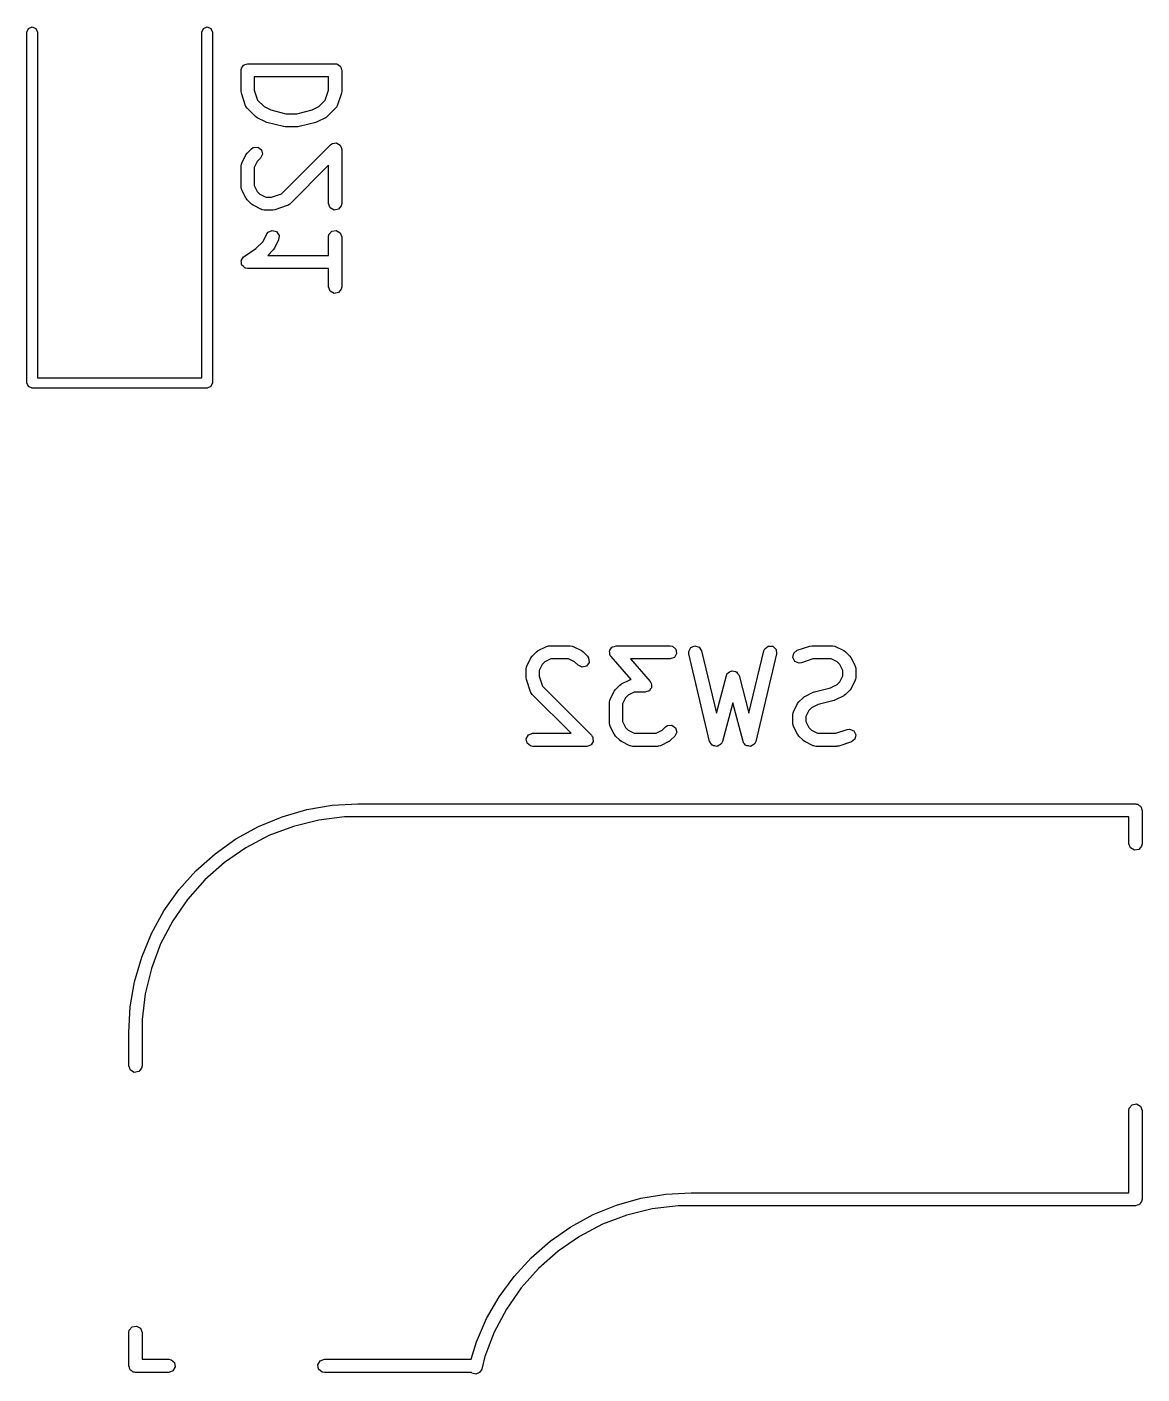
# Model space of a CAD drawing. Extents: x 32 to 254, y -135 to -26.
# Drawn here: x 60.27 to 73.02, y -91.13 to -75.73 of the extents above; entities that cross this region are included whole.
import ezdxf

# ---------------------------------------------------------------- set-up
doc = ezdxf.new("R2010")
doc.units = 0
doc.layers.add('BLACK', color=7, linetype='CONTINUOUS')

msp = doc.modelspace()

# ---------------------------------------------------------------- linework, layer by layer
at = {"layer": 'BLACK', "linetype": 'CONTINUOUS'}
for p, q in [((60.2725, -75.7925), (60.2901, -75.7501)), ((60.2901, -75.7501), (60.3325, -75.7325)), ((60.3325, -75.7325), (60.3749, -75.7501)), ((60.3749, -75.7501), (60.3925, -75.7925)), ((62.2725, -75.7925), (62.2901, -75.7501)), ((62.2901, -75.7501), (62.3325, -75.7325)), ((62.3325, -75.7325), (62.3749, -75.7501)), ((62.3749, -75.7501), (62.3925, -75.7925)), ((60.2725, -79.8025), (60.2725, -75.7925)), ((60.3925, -75.7925), (60.3925, -79.7425)), ((62.2725, -79.7425), (62.2725, -75.7925)), ((62.3925, -75.7925), (62.3925, -79.8025)), ((62.7201, -76.2282), (62.7218, -76.2185)), ((62.7201, -76.4663), (62.7201, -76.2282)), ((62.7213, -76.2152), (62.7229, -76.2123)), ((62.7218, -76.2185), (62.7213, -76.2152)), ((62.7229, -76.2123), (62.7246, -76.2026)), ((62.7246, -76.2026), (62.7372, -76.1876)), ((62.7372, -76.1876), (62.7469, -76.1708)), ((62.7469, -76.1708), (62.7533, -76.1684)), ((62.7533, -76.1684), (62.7576, -76.1633)), ((62.7576, -76.1633), (62.7768, -76.1599)), ((62.7768, -76.1599), (62.7951, -76.1532)), ((62.7951, -76.1532), (63.7951, -76.1532)), ((63.7951, -76.1532), (63.8049, -76.1549)), ((63.8049, -76.1549), (63.8081, -76.1544)), ((63.8081, -76.1544), (63.811, -76.156)), ((63.811, -76.156), (63.8208, -76.1577)), ((63.8208, -76.1577), (63.8357, -76.1703)), ((63.8357, -76.1703), (63.8526, -76.18)), ((63.8526, -76.18), (63.8549, -76.1864)), ((63.8549, -76.1864), (63.8601, -76.1907)), ((63.8601, -76.1907), (63.8635, -76.2099)), ((63.8635, -76.2099), (63.8701, -76.2282)), ((63.8701, -76.2282), (63.8701, -76.4663)), ((63.7201, -76.3032), (62.8701, -76.3032)), ((62.8701, -76.3032), (62.8701, -76.4541)), ((63.7201, -76.4541), (63.7201, -76.3032)), ((62.7207, -76.4678), (62.7201, -76.4663)), ((62.724, -76.49), (62.7207, -76.4678)), ((62.7716, -76.6329), (62.724, -76.49)), ((62.8701, -76.4541), (62.9083, -76.5687)), ((63.6819, -76.5687), (63.7201, -76.4541)), ((63.8663, -76.49), (63.8187, -76.6329)), ((63.8701, -76.4663), (63.8662, -76.4884)), ((63.8662, -76.4884), (63.8663, -76.49)), ((62.7744, -76.6364), (62.7716, -76.6329)), ((62.7748, -76.6409), (62.7744, -76.6364)), ((62.7897, -76.6622), (62.7748, -76.6409)), ((62.8849, -76.7574), (62.7897, -76.6622)), ((62.9083, -76.5687), (62.9824, -76.6428)), ((62.9824, -76.6428), (63.0594, -76.6813)), ((63.0594, -76.6813), (63.2329, -76.7246)), ((63.3573, -76.7246), (63.5308, -76.6813)), ((63.5308, -76.6813), (63.6078, -76.6428)), ((63.6078, -76.6428), (63.6819, -76.5687)), ((63.8005, -76.6622), (63.7053, -76.7574)), ((63.8024, -76.6581), (63.8005, -76.6622)), ((63.8062, -76.6558), (63.8024, -76.6581)), ((63.8187, -76.6329), (63.8062, -76.6558)), ((62.8864, -76.7581), (62.8849, -76.7574)), ((62.9044, -76.7715), (62.8864, -76.7581)), ((62.9997, -76.8191), (62.9044, -76.7715)), ((63.0032, -76.8195), (62.9997, -76.8191)), ((63.015, -76.8248), (63.0032, -76.8195)), ((63.2055, -76.8724), (63.015, -76.8248)), ((63.2329, -76.7246), (63.3573, -76.7246)), ((63.5752, -76.8248), (63.3847, -76.8724)), ((63.5782, -76.8228), (63.5752, -76.8248)), ((63.5906, -76.8191), (63.5782, -76.8228)), ((63.6858, -76.7715), (63.5906, -76.8191)), ((63.6869, -76.7703), (63.6858, -76.7715)), ((63.7053, -76.7574), (63.6869, -76.7703)), ((63.2089, -76.872), (63.2055, -76.8724)), ((63.2237, -76.8746), (63.2089, -76.872)), ((63.3665, -76.8746), (63.2237, -76.8746)), ((63.3698, -76.8735), (63.3665, -76.8746)), ((63.3847, -76.8724), (63.3698, -76.8735)), ((62.7897, -77.1752), (62.8373, -77.1276)), ((62.8373, -77.1276), (62.8587, -77.1126)), ((62.8587, -77.1126), (62.9098, -77.1082)), ((62.9098, -77.1082), (62.9518, -77.1376)), ((62.9518, -77.1376), (62.9651, -77.1871)), ((63.1832, -77.6389), (63.7421, -77.0799)), ((63.7421, -77.0799), (63.7555, -77.0705)), ((63.7555, -77.0705), (63.7576, -77.068)), ((63.7576, -77.068), (63.7596, -77.0677)), ((63.7596, -77.0677), (63.7634, -77.065)), ((63.7634, -77.065), (63.7859, -77.063)), ((63.7859, -77.063), (63.8081, -77.0591)), ((63.8081, -77.0591), (63.8111, -77.0608)), ((63.8111, -77.0608), (63.8145, -77.0605)), ((63.8145, -77.0605), (63.833, -77.0735)), ((63.833, -77.0735), (63.8526, -77.0848)), ((63.8526, -77.0848), (63.8537, -77.088)), ((63.8537, -77.088), (63.8566, -77.09)), ((63.8566, -77.09), (63.8624, -77.1118)), ((63.8624, -77.1118), (63.8701, -77.133)), ((63.8701, -77.133), (63.8701, -77.752)), ((62.7201, -77.3235), (62.7246, -77.2978)), ((62.7246, -77.2978), (62.7275, -77.2944)), ((62.7275, -77.2944), (62.728, -77.2899)), ((62.728, -77.2899), (62.7757, -77.1947)), ((62.7757, -77.1947), (62.789, -77.1767)), ((62.789, -77.1767), (62.7897, -77.1752)), ((62.9044, -77.2726), (62.8701, -77.3412)), ((62.9434, -77.2336), (62.9044, -77.2726)), ((62.9651, -77.1871), (62.9434, -77.2336)), ((63.7201, -77.314), (63.2767, -77.7574)), ((63.7201, -77.752), (63.7201, -77.314)), ((62.7201, -77.5615), (62.7201, -77.3235)), ((62.8701, -77.3412), (62.8701, -77.5438)), ((62.7217, -77.5658), (62.7201, -77.5615)), ((62.7206, -77.5701), (62.7217, -77.5658)), ((62.728, -77.5951), (62.7206, -77.5701)), ((62.7757, -77.6903), (62.728, -77.5951)), ((62.8701, -77.5438), (62.9044, -77.6124)), ((62.9044, -77.6124), (62.9348, -77.6428)), ((62.7768, -77.6915), (62.7757, -77.6903)), ((62.7897, -77.7098), (62.7768, -77.6915)), ((62.8373, -77.7574), (62.7897, -77.7098)), ((62.8388, -77.7581), (62.8373, -77.7574)), ((62.8568, -77.7715), (62.8388, -77.7581)), ((62.9521, -77.8191), (62.8568, -77.7715)), ((62.9348, -77.6428), (63.0033, -77.677)), ((63.0033, -77.677), (63.0687, -77.677)), ((63.0687, -77.677), (63.1832, -77.6389)), ((63.2474, -77.7756), (63.1045, -77.8232)), ((63.2509, -77.7728), (63.2474, -77.7756)), ((63.2554, -77.7724), (63.2509, -77.7728)), ((63.2767, -77.7574), (63.2554, -77.7724)), ((63.7377, -77.8002), (63.7201, -77.752)), ((63.8701, -77.752), (63.8656, -77.7777)), ((62.9565, -77.8196), (62.9521, -77.8191)), ((62.9599, -77.8225), (62.9565, -77.8196)), ((62.9856, -77.827), (62.9599, -77.8225)), ((63.0808, -77.827), (62.9856, -77.827)), ((63.0824, -77.8265), (63.0808, -77.827)), ((63.1045, -77.8232), (63.0824, -77.8265)), ((63.7821, -77.8259), (63.7377, -77.8002)), ((63.8326, -77.817), (63.7821, -77.8259)), ((63.8656, -77.7777), (63.8326, -77.817)), ((63.0138, -78.0994), (63.0293, -78.0785)), ((63.0293, -78.0785), (63.0763, -78.0581)), ((63.0763, -78.0581), (63.1255, -78.0727)), ((63.1255, -78.0727), (63.1538, -78.1156)), ((63.7246, -78.1073), (63.7576, -78.068)), ((63.7576, -78.068), (63.8081, -78.0591)), ((63.8081, -78.0591), (63.8526, -78.0848)), ((62.8902, -78.2652), (62.9716, -78.1838)), ((62.9716, -78.1838), (63.0138, -78.0994)), ((63.1479, -78.1665), (63.1003, -78.2618)), ((63.1538, -78.1156), (63.1479, -78.1665)), ((63.7201, -78.133), (63.7246, -78.1073)), ((63.7201, -78.3437), (63.7201, -78.133)), ((63.8526, -78.0848), (63.8701, -78.133)), ((63.8701, -78.133), (63.8701, -78.7044)), ((62.7231, -78.3976), (62.736, -78.3801)), ((62.736, -78.3801), (62.7469, -78.3612)), ((62.7469, -78.3612), (62.751, -78.3598)), ((62.751, -78.3598), (62.7535, -78.3563)), ((62.7535, -78.3563), (62.8902, -78.2652)), ((63.0862, -78.2812), (63.0238, -78.3437)), ((63.0238, -78.3437), (63.7201, -78.3437)), ((63.0869, -78.2798), (63.0862, -78.2812)), ((63.1003, -78.2618), (63.0869, -78.2798)), ((62.7213, -78.4057), (62.7234, -78.4019)), ((62.725, -78.4271), (62.7213, -78.4057)), ((62.7234, -78.4019), (62.7231, -78.3976)), ((62.7264, -78.4488), (62.725, -78.4271)), ((62.7294, -78.4519), (62.7264, -78.4488)), ((62.7302, -78.4562), (62.7294, -78.4519)), ((62.7468, -78.4702), (62.7302, -78.4562)), ((62.7619, -78.4859), (62.7468, -78.4702)), ((62.7662, -78.4864), (62.7619, -78.4859)), ((62.7695, -78.4892), (62.7662, -78.4864)), ((62.7951, -78.4937), (62.7695, -78.4892)), ((63.7201, -78.4937), (62.7951, -78.4937)), ((63.7201, -78.7044), (63.7201, -78.4937)), ((63.7377, -78.7526), (63.7201, -78.7044)), ((63.7821, -78.7783), (63.7377, -78.7526)), ((63.8326, -78.7694), (63.7821, -78.7783)), ((63.8656, -78.7301), (63.8326, -78.7694)), ((63.8701, -78.7044), (63.8656, -78.7301)), ((60.3925, -79.7425), (62.2725, -79.7425)), ((60.2901, -79.8449), (60.2725, -79.8025)), ((60.3325, -79.8625), (60.2901, -79.8449)), ((62.3325, -79.8625), (60.3325, -79.8625)), ((62.3749, -79.8449), (62.3325, -79.8625)), ((62.3925, -79.8025), (62.3749, -79.8449)), ((66.1147, -82.8632), (66.2099, -82.8155)), ((66.2099, -82.8155), (66.2349, -82.8081)), ((66.2349, -82.8081), (66.2392, -82.8092)), ((66.2392, -82.8092), (66.2435, -82.8076)), ((66.2435, -82.8076), (66.4815, -82.8076)), ((66.4815, -82.8076), (66.5072, -82.8121)), ((66.5072, -82.8121), (66.5106, -82.815)), ((66.5106, -82.815), (66.5151, -82.8155)), ((66.5151, -82.8155), (66.6103, -82.8632)), ((66.9344, -82.8584), (66.947, -82.8427)), ((66.9345, -82.8644), (66.9344, -82.8584)), ((66.947, -82.8427), (66.9571, -82.8252)), ((66.9571, -82.8252), (66.9628, -82.8231)), ((66.9628, -82.8231), (66.9665, -82.8185)), ((66.9665, -82.8185), (66.9864, -82.8145)), ((66.9864, -82.8145), (67.0054, -82.8076)), ((67.0054, -82.8076), (67.6244, -82.8076)), ((67.6244, -82.8076), (67.6501, -82.8121)), ((67.6501, -82.8121), (67.6894, -82.8451)), ((67.6894, -82.8451), (67.6983, -82.8956)), ((67.8356, -82.874), (67.8586, -82.8281)), ((67.8586, -82.8281), (67.9057, -82.8077)), ((67.9057, -82.8077), (67.9548, -82.8224)), ((67.9548, -82.8224), (67.9831, -82.8652)), ((68.6943, -82.8652), (68.7046, -82.8413)), ((68.7046, -82.8413), (68.7458, -82.8107)), ((68.7458, -82.8107), (68.797, -82.8138)), ((68.797, -82.8138), (68.8343, -82.849)), ((68.8343, -82.849), (68.8402, -82.9)), ((69.0769, -82.8591), (69.2197, -82.8115)), ((69.2197, -82.8115), (69.2419, -82.8082)), ((69.2419, -82.8082), (69.2435, -82.8076)), ((69.2435, -82.8076), (69.4815, -82.8076)), ((69.4815, -82.8076), (69.5072, -82.8121)), ((69.5072, -82.8121), (69.5106, -82.815)), ((69.5106, -82.815), (69.5151, -82.8155)), ((69.5151, -82.8155), (69.6103, -82.8632)), ((65.9859, -83.0396), (66.0335, -82.9443)), ((66.0335, -82.9443), (66.0469, -82.9263)), ((66.0469, -82.9263), (66.0476, -82.9248)), ((66.0476, -82.9248), (66.0952, -82.8772)), ((66.0952, -82.8772), (66.1135, -82.8643)), ((66.1135, -82.8643), (66.1147, -82.8632)), ((66.1926, -82.9919), (66.1622, -83.0223)), ((66.2612, -82.9576), (66.1926, -82.9919)), ((66.4638, -82.9576), (66.2612, -82.9576)), ((66.5324, -82.9919), (66.4638, -82.9576)), ((66.5714, -83.0309), (66.5324, -82.9919)), ((66.6103, -82.8632), (66.6283, -82.8765)), ((66.6283, -82.8765), (66.6298, -82.8772)), ((66.6298, -82.8772), (66.6774, -82.9248)), ((66.6968, -82.9973), (66.6674, -83.0393)), ((66.6774, -82.9248), (66.6924, -82.9462)), ((66.6924, -82.9462), (66.6968, -82.9973)), ((66.9315, -82.8696), (66.9345, -82.8644)), ((66.935, -82.8895), (66.9315, -82.8696)), ((66.9354, -82.9097), (66.935, -82.8895)), ((66.9399, -82.9171), (66.9354, -82.9097)), ((66.9404, -82.9201), (66.9399, -82.9171)), ((66.9431, -82.9224), (66.9404, -82.9201)), ((66.9489, -82.932), (66.9431, -82.9224)), ((67.1766, -83.1922), (66.9489, -82.932)), ((67.6244, -82.9576), (67.1706, -82.9576)), ((67.1706, -82.9576), (67.3951, -83.2142)), ((67.6726, -82.9401), (67.6244, -82.9576)), ((67.6983, -82.8956), (67.6726, -82.9401)), ((67.8372, -82.9), (67.8356, -82.874)), ((68.0753, -83.9), (67.8372, -82.9)), ((67.9831, -82.8652), (68.1523, -83.5761)), ((68.525, -83.5761), (68.6943, -82.8652)), ((68.8402, -82.9), (68.6021, -83.9)), ((69.0264, -82.9412), (69.0367, -82.891)), ((69.0508, -82.9864), (69.0264, -82.9412)), ((69.0367, -82.891), (69.0769, -82.8591)), ((69.0985, -83.0052), (69.0508, -82.9864)), ((69.1243, -83.0014), (69.0985, -83.0052)), ((69.2556, -82.9576), (69.1243, -83.0014)), ((69.4638, -82.9576), (69.2556, -82.9576)), ((69.5324, -82.9919), (69.4638, -82.9576)), ((69.5628, -83.0223), (69.5324, -82.9919)), ((69.6103, -82.8632), (69.6283, -82.8765)), ((69.6283, -82.8765), (69.6298, -82.8772)), ((69.6298, -82.8772), (69.6774, -82.9248)), ((69.6774, -82.9248), (69.6903, -82.9432)), ((69.6903, -82.9432), (69.6915, -82.9443)), ((69.6915, -82.9443), (69.7391, -83.0396)), ((65.978, -83.0731), (65.9825, -83.0474)), ((65.978, -83.1683), (65.978, -83.0731)), ((65.9825, -83.0474), (65.9854, -83.044)), ((65.9854, -83.044), (65.9859, -83.0396)), ((66.1622, -83.0223), (66.128, -83.0908)), ((66.128, -83.0908), (66.128, -83.1562)), ((66.128, -83.1562), (66.1661, -83.2707)), ((66.6179, -83.0526), (66.5714, -83.0309)), ((66.6674, -83.0393), (66.6179, -83.0526)), ((68.1523, -83.5761), (68.2662, -83.149)), ((68.2662, -83.149), (68.2772, -83.1254)), ((68.2772, -83.1254), (68.2828, -83.1214)), ((68.2828, -83.1214), (68.2857, -83.1152)), ((68.2857, -83.1152), (68.3033, -83.1071)), ((68.3033, -83.1071), (68.3192, -83.0959)), ((68.3192, -83.0959), (68.326, -83.0965)), ((68.326, -83.0965), (68.3322, -83.0936)), ((68.3322, -83.0936), (68.351, -83.0987)), ((68.351, -83.0987), (68.3703, -83.1003)), ((68.3703, -83.1003), (68.3752, -83.1052)), ((68.3752, -83.1052), (68.3818, -83.1069)), ((68.3818, -83.1069), (68.3929, -83.1228)), ((68.3929, -83.1228), (68.4066, -83.1366)), ((68.4066, -83.1366), (68.4072, -83.1434)), ((68.4072, -83.1434), (68.4112, -83.149)), ((68.4112, -83.149), (68.525, -83.5761)), ((69.597, -83.0908), (69.5628, -83.0223)), ((69.5628, -83.2191), (69.597, -83.1506)), ((69.597, -83.1506), (69.597, -83.0908)), ((69.7391, -83.0396), (69.7465, -83.0645)), ((69.7465, -83.0645), (69.7455, -83.0689)), ((69.7455, -83.0689), (69.747, -83.0731)), ((69.747, -83.0731), (69.747, -83.1683)), ((65.9785, -83.1699), (65.978, -83.1683)), ((65.9818, -83.192), (65.9785, -83.1699)), ((66.0294, -83.3349), (65.9818, -83.192)), ((66.1661, -83.2707), (66.7251, -83.8296)), ((66.9859, -83.3253), (66.9993, -83.3073)), ((66.9993, -83.3073), (66.9999, -83.3058)), ((66.9999, -83.3058), (67.0476, -83.2582)), ((67.0476, -83.2582), (67.0659, -83.2453)), ((67.0659, -83.2453), (67.0671, -83.2441)), ((67.0671, -83.2441), (67.1623, -83.1965)), ((67.1623, -83.1965), (67.1766, -83.1922)), ((67.3869, -83.321), (67.3813, -83.3231)), ((67.397, -83.3035), (67.3869, -83.321)), ((67.3951, -83.2142), (67.401, -83.2238)), ((67.4097, -83.2878), (67.397, -83.3035)), ((67.401, -83.2238), (67.4036, -83.2261)), ((67.4036, -83.2261), (67.4042, -83.2291)), ((67.4042, -83.2291), (67.4086, -83.2365)), ((67.4086, -83.2365), (67.409, -83.2567)), ((67.409, -83.2567), (67.4126, -83.2766)), ((67.4126, -83.2766), (67.4096, -83.2818)), ((67.4096, -83.2818), (67.4097, -83.2878)), ((69.2729, -83.3337), (69.4554, -83.288)), ((69.4554, -83.288), (69.5324, -83.2496)), ((69.5324, -83.2496), (69.5628, -83.2191)), ((69.6774, -83.3166), (69.6298, -83.3642)), ((69.6781, -83.3151), (69.6774, -83.3166)), ((69.6915, -83.2971), (69.6781, -83.3151)), ((69.7391, -83.2019), (69.6915, -83.2971)), ((69.7396, -83.1974), (69.7391, -83.2019)), ((69.7425, -83.194), (69.7396, -83.1974)), ((69.747, -83.1683), (69.7425, -83.194)), ((66.0322, -83.3384), (66.0294, -83.3349)), ((66.0326, -83.3429), (66.0322, -83.3384)), ((66.0476, -83.3642), (66.0326, -83.3429)), ((66.491, -83.8076), (66.0476, -83.3642)), ((66.9304, -83.454), (66.9349, -83.4284)), ((66.9304, -83.6921), (66.9304, -83.454)), ((66.9349, -83.4284), (66.9378, -83.425)), ((66.9378, -83.425), (66.9383, -83.4205)), ((66.9383, -83.4205), (66.9859, -83.3253)), ((67.1146, -83.4032), (67.0804, -83.4718)), ((67.0804, -83.4718), (67.0804, -83.6744)), ((67.145, -83.3728), (67.1146, -83.4032)), ((67.2135, -83.3386), (67.145, -83.3728)), ((67.3387, -83.3386), (67.2135, -83.3386)), ((67.3577, -83.3317), (67.3387, -83.3386)), ((67.3775, -83.3277), (67.3577, -83.3317)), ((67.3813, -83.3231), (67.3775, -83.3277)), ((68.3387, -83.4594), (68.2207, -83.9019)), ((68.4567, -83.9019), (68.3387, -83.4594)), ((69.0335, -83.5634), (69.0811, -83.4681)), ((69.0811, -83.4681), (69.0945, -83.4501)), ((69.0945, -83.4501), (69.0952, -83.4486)), ((69.0952, -83.4486), (69.1428, -83.401)), ((69.1428, -83.401), (69.1612, -83.3882)), ((69.1612, -83.3882), (69.1623, -83.387)), ((69.1623, -83.387), (69.2575, -83.3393)), ((69.2575, -83.3393), (69.2699, -83.3357)), ((69.2699, -83.3357), (69.2729, -83.3337)), ((69.4997, -83.4316), (69.3172, -83.4772)), ((69.5027, -83.4296), (69.4997, -83.4316)), ((69.5151, -83.4259), (69.5027, -83.4296)), ((69.6103, -83.3783), (69.5151, -83.4259)), ((69.6115, -83.3771), (69.6103, -83.3783)), ((69.6298, -83.3642), (69.6115, -83.3771)), ((69.0256, -83.5969), (69.0301, -83.5713)), ((69.0256, -83.6921), (69.0256, -83.5969)), ((69.0301, -83.5713), (69.033, -83.5678)), ((69.033, -83.5678), (69.0335, -83.5634)), ((69.2099, -83.5461), (69.1756, -83.6146)), ((69.1756, -83.6146), (69.1756, -83.6744)), ((69.2403, -83.5157), (69.2099, -83.5461)), ((69.3172, -83.4772), (69.2403, -83.5157)), ((66.9319, -83.6964), (66.9304, -83.6921)), ((66.9308, -83.7007), (66.9319, -83.6964)), ((66.9383, -83.7257), (66.9308, -83.7007)), ((66.9859, -83.8209), (66.9383, -83.7257)), ((67.0804, -83.6744), (67.1146, -83.743)), ((67.1146, -83.743), (67.145, -83.7734)), ((67.145, -83.7734), (67.2135, -83.8076)), ((67.4638, -83.8076), (67.5324, -83.7734)), ((67.5324, -83.7734), (67.5714, -83.7343)), ((67.5714, -83.7343), (67.5927, -83.7194)), ((67.5927, -83.7194), (67.6438, -83.7149)), ((67.6438, -83.7149), (67.6858, -83.7444)), ((67.6858, -83.7444), (67.6991, -83.7939)), ((69.0271, -83.6964), (69.0256, -83.6921)), ((69.0261, -83.7007), (69.0271, -83.6964)), ((69.0335, -83.7257), (69.0261, -83.7007)), ((69.0811, -83.8209), (69.0335, -83.7257)), ((69.1756, -83.6744), (69.2099, -83.743)), ((69.2099, -83.743), (69.2403, -83.7734)), ((69.2403, -83.7734), (69.3088, -83.8076)), ((69.517, -83.8076), (69.6483, -83.7638)), ((69.6483, -83.7638), (69.6741, -83.76)), ((69.6741, -83.76), (69.7218, -83.7789)), ((69.7218, -83.7789), (69.7462, -83.824)), ((65.9791, -83.8696), (66.0048, -83.8252)), ((65.988, -83.9201), (65.9791, -83.8696)), ((66.0273, -83.9531), (65.988, -83.9201)), ((66.0048, -83.8252), (66.053, -83.8076)), ((66.053, -83.8076), (66.491, -83.8076)), ((66.7315, -83.9205), (66.7202, -83.9401)), ((66.7251, -83.8296), (66.7344, -83.843)), ((66.7445, -83.902), (66.7315, -83.9205)), ((66.7344, -83.843), (66.737, -83.8451)), ((66.737, -83.8451), (66.7373, -83.8471)), ((66.7373, -83.8471), (66.74, -83.8509)), ((66.74, -83.8509), (66.742, -83.8734)), ((66.742, -83.8734), (66.7459, -83.8956)), ((66.7459, -83.8956), (66.7442, -83.8986)), ((66.7442, -83.8986), (66.7445, -83.902)), ((66.9871, -83.822), (66.9859, -83.8209)), ((66.9999, -83.8404), (66.9871, -83.822)), ((67.0476, -83.888), (66.9999, -83.8404)), ((67.049, -83.8887), (67.0476, -83.888)), ((67.0671, -83.9021), (67.049, -83.8887)), ((67.1623, -83.9497), (67.0671, -83.9021)), ((67.2135, -83.8076), (67.4638, -83.8076)), ((67.6103, -83.9021), (67.5151, -83.9497)), ((67.6114, -83.9009), (67.6103, -83.9021)), ((67.6298, -83.888), (67.6114, -83.9009)), ((67.6774, -83.8404), (67.6298, -83.888)), ((67.6991, -83.7939), (67.6774, -83.8404)), ((68.0796, -83.9066), (68.0753, -83.9)), ((68.0803, -83.9144), (68.0796, -83.9066)), ((68.0933, -83.9274), (68.0803, -83.9144)), ((68.1035, -83.9428), (68.0933, -83.9274)), ((68.2033, -83.9301), (68.1997, -83.9371)), ((68.2097, -83.9256), (68.2033, -83.9301)), ((68.2207, -83.9019), (68.2097, -83.9256)), ((68.4612, -83.9084), (68.4567, -83.9019)), ((68.4621, -83.9162), (68.4612, -83.9084)), ((68.4755, -83.9289), (68.4621, -83.9162)), ((68.4861, -83.944), (68.4755, -83.9289)), ((68.5821, -83.9357), (68.5654, -83.9435)), ((68.5855, -83.9286), (68.5821, -83.9357)), ((68.5918, -83.9239), (68.5855, -83.9286)), ((68.6021, -83.9), (68.5918, -83.9239)), ((69.0823, -83.822), (69.0811, -83.8209)), ((69.0952, -83.8404), (69.0823, -83.822)), ((69.1428, -83.888), (69.0952, -83.8404)), ((69.1443, -83.8887), (69.1428, -83.888)), ((69.1623, -83.9021), (69.1443, -83.8887)), ((69.2575, -83.9497), (69.1623, -83.9021)), ((69.3088, -83.8076), (69.517, -83.8076)), ((69.6957, -83.9062), (69.5529, -83.9538)), ((69.7359, -83.8743), (69.6957, -83.9062)), ((69.7462, -83.824), (69.7359, -83.8743)), ((66.053, -83.9576), (66.0273, -83.9531)), ((66.672, -83.9576), (66.053, -83.9576)), ((66.6932, -83.9499), (66.672, -83.9576)), ((66.715, -83.9441), (66.6932, -83.9499)), ((66.717, -83.9412), (66.715, -83.9441)), ((66.7202, -83.9401), (66.717, -83.9412)), ((67.1667, -83.9502), (67.1623, -83.9497)), ((67.1702, -83.9531), (67.1667, -83.9502)), ((67.1958, -83.9576), (67.1702, -83.9531)), ((67.4815, -83.9576), (67.1958, -83.9576)), ((67.4858, -83.9561), (67.4815, -83.9576)), ((67.4901, -83.9571), (67.4858, -83.9561)), ((67.5151, -83.9497), (67.4901, -83.9571)), ((68.111, -83.9451), (68.1035, -83.9428)), ((68.1166, -83.9506), (68.111, -83.9451)), ((68.135, -83.9522), (68.1166, -83.9506)), ((68.1527, -83.9575), (68.135, -83.9522)), ((68.1599, -83.9544), (68.1527, -83.9575)), ((68.1677, -83.955), (68.1599, -83.9544)), ((68.1828, -83.9444), (68.1677, -83.955)), ((68.1997, -83.9371), (68.1828, -83.9444)), ((68.4937, -83.946), (68.4861, -83.944)), ((68.4994, -83.9515), (68.4937, -83.946)), ((68.5178, -83.9525), (68.4994, -83.9515)), ((68.5356, -83.9573), (68.5178, -83.9525)), ((68.5427, -83.954), (68.5356, -83.9573)), ((68.5506, -83.9545), (68.5427, -83.954)), ((68.5654, -83.9435), (68.5506, -83.9545)), ((69.262, -83.9502), (69.2575, -83.9497)), ((69.2654, -83.9531), (69.262, -83.9502)), ((69.2911, -83.9576), (69.2654, -83.9531)), ((69.5292, -83.9576), (69.2911, -83.9576)), ((69.5307, -83.9571), (69.5292, -83.9576)), ((69.5529, -83.9538), (69.5307, -83.9571)), ((63.1888, -84.7617), (63.4706, -84.6806)), ((63.4706, -84.6806), (63.7597, -84.6314)), ((63.7597, -84.6314), (64.0525, -84.615)), ((64.0525, -84.615), (72.9425, -84.615)), ((72.9425, -84.615), (72.9522, -84.6167)), ((72.9522, -84.6167), (72.9555, -84.6161)), ((72.9555, -84.6161), (72.9584, -84.6178)), ((72.9584, -84.6178), (72.9682, -84.6195)), ((72.9682, -84.6195), (72.9831, -84.632)), ((72.9831, -84.632), (73, -84.6418)), ((73, -84.6418), (73.0023, -84.6481)), ((73.0023, -84.6481), (73.0075, -84.6525)), ((73.0075, -84.6525), (73.0108, -84.6717)), ((73.0108, -84.6717), (73.0175, -84.69)), ((73.0175, -84.69), (73.0175, -85.071)), ((62.9179, -84.874), (63.1888, -84.7617)), ((63.6074, -84.8009), (63.3178, -84.8723)), ((63.9034, -84.765), (63.6074, -84.8009)), ((64.0525, -84.765), (63.9034, -84.765)), ((72.8675, -84.765), (64.0525, -84.765)), ((72.8675, -85.071), (72.8675, -84.765)), ((62.6612, -85.0158), (62.9179, -84.874)), ((63.039, -84.9781), (62.7749, -85.1166)), ((63.3178, -84.8723), (63.039, -84.9781)), ((62.4221, -85.1855), (62.6612, -85.0158)), ((62.7749, -85.1166), (62.5295, -85.286)), ((72.885, -85.1192), (72.8675, -85.071)), ((72.9295, -85.1449), (72.885, -85.1192)), ((72.98, -85.136), (72.9295, -85.1449)), ((73.013, -85.0967), (72.98, -85.136)), ((73.0175, -85.071), (73.013, -85.0967)), ((62.2034, -85.3809), (62.4221, -85.1855)), ((62.5295, -85.286), (62.3063, -85.4838)), ((62.008, -85.5996), (62.2034, -85.3809)), ((61.8383, -85.8387), (62.008, -85.5996)), ((62.3063, -85.4838), (62.1085, -85.707)), ((62.1085, -85.707), (61.9391, -85.9524)), ((61.6965, -86.0954), (61.8383, -85.8387)), ((61.9391, -85.9524), (61.8006, -86.2165)), ((61.5842, -86.3663), (61.6965, -86.0954)), ((61.8006, -86.2165), (61.6948, -86.4953)), ((61.5031, -86.6481), (61.5842, -86.3663)), ((61.6948, -86.4953), (61.6234, -86.7849)), ((61.4539, -86.9372), (61.5031, -86.6481)), ((61.6234, -86.7849), (61.5875, -87.0809)), ((61.4375, -87.23), (61.4539, -86.9372)), ((61.5875, -87.0809), (61.5875, -87.23)), ((61.4375, -87.611), (61.4375, -87.23)), ((61.5875, -87.23), (61.5875, -87.611)), ((61.455, -87.6592), (61.4375, -87.611)), ((61.5875, -87.611), (61.583, -87.6367)), ((61.4995, -87.6849), (61.455, -87.6592)), ((61.55, -87.676), (61.4995, -87.6849)), ((61.583, -87.6367), (61.55, -87.676)), ((72.8675, -88.119), (72.872, -88.0933)), ((72.872, -88.0933), (72.905, -88.054)), ((72.905, -88.054), (72.9555, -88.0451)), ((72.9555, -88.0451), (73, -88.0708)), ((73, -88.0708), (73.0175, -88.119)), ((72.8675, -89.06), (72.8675, -88.119)), ((73.0175, -88.119), (73.0175, -89.135)), ((67.0115, -89.2023), (67.2894, -89.1236)), ((67.2894, -89.1236), (67.5742, -89.0759)), ((67.5742, -89.0759), (67.8625, -89.06)), ((67.8625, -89.06), (67.8625, -89.06)), ((67.8625, -89.06), (72.8675, -89.06)), ((73.013, -89.1607), (73.0005, -89.1756)), ((73.0147, -89.1509), (73.013, -89.1607)), ((73.0164, -89.148), (73.0147, -89.1509)), ((73.0175, -89.135), (73.0158, -89.1447)), ((73.0158, -89.1447), (73.0164, -89.148)), ((66.4903, -89.449), (66.7441, -89.3112)), ((66.7441, -89.3112), (67.0115, -89.2023)), ((67.1296, -89.3168), (66.8514, -89.422)), ((67.4185, -89.2457), (67.1296, -89.3168)), ((67.7138, -89.21), (67.4185, -89.2457)), ((67.8625, -89.21), (67.7138, -89.21)), ((72.9425, -89.21), (67.8625, -89.21)), ((67.8625, -89.21), (67.8625, -89.21)), ((72.9608, -89.2033), (72.9425, -89.21)), ((72.98, -89.2), (72.9608, -89.2033)), ((72.9843, -89.1948), (72.98, -89.2)), ((72.9907, -89.1925), (72.9843, -89.1948)), ((73.0005, -89.1756), (72.9907, -89.1925)), ((66.2532, -89.6138), (66.4903, -89.449)), ((66.8514, -89.422), (66.5878, -89.5599)), ((66.0357, -89.8039), (66.2532, -89.6138)), ((66.5878, -89.5599), (66.3427, -89.7285)), ((66.3427, -89.7285), (66.1197, -89.9254)), ((65.8406, -90.0167), (66.0357, -89.8039)), ((66.1197, -89.9254), (65.922, -90.1476)), ((65.6701, -90.2497), (65.8406, -90.0167)), ((65.5263, -90.5002), (65.6701, -90.2497)), ((65.922, -90.1476), (65.7524, -90.392)), ((65.7524, -90.392), (65.6135, -90.655)), ((65.411, -90.7649), (65.5263, -90.5002)), ((61.4375, -90.659), (61.442, -90.6333)), ((61.4375, -91.04), (61.4375, -90.659)), ((61.442, -90.6333), (61.475, -90.594)), ((61.475, -90.594), (61.5255, -90.5851)), ((61.5255, -90.5851), (61.57, -90.6108)), ((61.57, -90.6108), (61.5875, -90.659)), ((61.5875, -90.659), (61.5875, -90.965)), ((65.6135, -90.655), (65.5072, -90.9329)), ((65.349, -90.965), (65.411, -90.7649)), ((61.5875, -90.965), (61.8935, -90.965)), ((61.8935, -90.965), (61.9192, -90.9695)), ((61.9192, -90.9695), (61.9585, -91.0025)), ((61.9585, -91.0025), (61.9674, -91.053)), ((63.5976, -91.027), (63.6233, -90.9825)), ((63.6233, -90.9825), (63.6715, -90.965)), ((63.6715, -90.965), (65.349, -90.965)), ((65.5072, -90.9329), (65.4711, -91.0771)), ((61.4442, -91.0583), (61.4375, -91.04)), ((61.4475, -91.0775), (61.4442, -91.0583)), ((61.4527, -91.0819), (61.4475, -91.0775)), ((61.455, -91.0882), (61.4527, -91.0819)), ((61.4719, -91.098), (61.455, -91.0882)), ((61.4868, -91.1105), (61.4719, -91.098)), ((61.4966, -91.1122), (61.4868, -91.1105)), ((61.4995, -91.1139), (61.4966, -91.1122)), ((61.5028, -91.1133), (61.4995, -91.1139)), ((61.5125, -91.115), (61.5028, -91.1133)), ((61.8935, -91.115), (61.5125, -91.115)), ((61.9417, -91.0975), (61.8935, -91.115)), ((61.9674, -91.053), (61.9417, -91.0975)), ((63.6065, -91.0775), (63.5976, -91.027)), ((63.6458, -91.1105), (63.6065, -91.0775)), ((63.6715, -91.115), (63.6458, -91.1105)), ((65.3522, -91.115), (63.6715, -91.115)), ((65.3586, -91.1225), (65.3522, -91.115)), ((65.4035, -91.1338), (65.3586, -91.1225)), ((65.4465, -91.1164), (65.4035, -91.1338)), ((65.4711, -91.0771), (65.4465, -91.1164)), ((65.4711, -91.0771), (65.4711, -91.0771))]:
    msp.add_line(p, q, dxfattribs=at)

doc.saveas('drawing.dxf')
